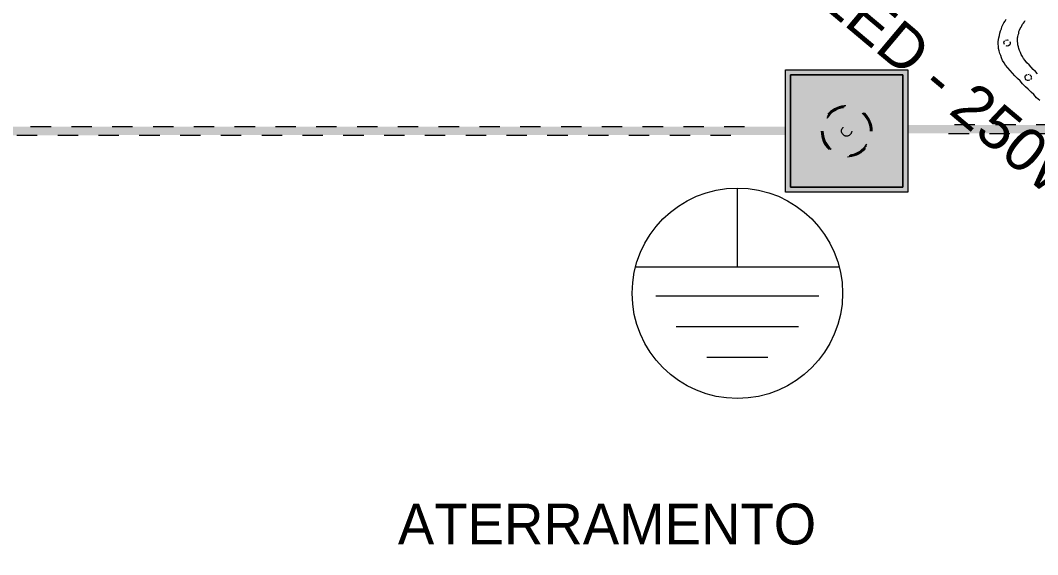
# Model space of a CAD drawing. Header units: metres. Extents: x -12 to 158, y -16 to 62.
# Drawn here: x 56.843 to 61.829, y 34.528 to 37.147 of the extents above; entities that cross this region are included whole.
import ezdxf

# ---------------------------------------------------------------- set-up
doc = ezdxf.new("R2010")
doc.units = ezdxf.units.M
doc.linetypes.add('Hidden', pattern=[0.007144, 0.004763, -0.002381])
doc.linetypes.add('Hidden 1_5', pattern=[0.0022, 0.0015, -0.0007])
for name, color, linetype, lineweight in [('A-DETL', 7, 'Continuous', 9), ('Dispositivos elétricos', 7, 'Continuous', 35), ('E-POWR-CNDT', 7, 'Continuous', 18), ('G-ANNO-TEXT', 7, 'Continuous', 9)]:
    doc.layers.add(name, color=color, linetype=linetype, lineweight=lineweight)
doc.styles.add('Arial_2', font='arial.ttf', dxfattribs={"height": 0.210954})
doc.styles.add('Century Gothic', font='GOTHIC.TTF', dxfattribs={"height": 0.2})

# ---------------------------------------------------------------- blocks, each defined once
blk = doc.blocks.new('Caixa de Passagem no Passeio - Caixa de Passagem no Passeio 2-8198666-PLANTA BAIXA - PLANTA GERAL')
at = {"layer": 'Dispositivos elétricos', "linetype": 'Hidden 1_5', "lineweight": 9, "true_color": 0x82482d}
h = blk.add_hatch(color=27, dxfattribs=at)
h.paths.add_polyline_path([(0.275, -0.3), (0.3, -0.3), (0.3, 0.3), (-0.3, 0.3), (-0.3, -0.3), (0.1319, -0.3)])
h.paths.add_polyline_path([(0.1319, -0.275), (-0.275, -0.275), (-0.275, 0.275), (0.275, 0.275), (0.275, -0.275)])
at = {"layer": 'Dispositivos elétricos', "linetype": 'Hidden 1_5', "lineweight": 9, "true_color": 0x5a6266}
blk.add_hatch(color=251, dxfattribs=at).paths.add_polyline_path([(0.1319, -0.275), (0.275, -0.275), (0.275, 0.275), (-0.275, 0.275), (-0.275, -0.275), (-0.1443, -0.275)])
at = {"layer": 'Dispositivos elétricos', "lineweight": 9}
for p, q in [((-0.3, -0.3), (-0.3, 0.3)), ((-0.3, 0.3), (0.3, 0.3)), ((0.3, 0.3), (0.3, -0.3)), ((-0.275, -0.275), (-0.275, 0.275)), ((-0.275, 0.275), (0.275, 0.275)), ((-0.275, 0.275), (-0.275, -0.275)), ((0.275, 0.275), (-0.275, 0.275)), ((0.275, 0.275), (0.275, -0.275)), ((0.275, -0.275), (0.275, 0.275)), ((0.275, -0.275), (-0.275, -0.275)), ((-0.275, -0.275), (0.275, -0.275)), ((0.3, -0.3), (-0.3, -0.3))]:
    blk.add_line(p, q, dxfattribs=at)
blk = doc.blocks.new('Haste de aterramento - Haste de aterramento-V71-PLANTA BAIXA - PLANTA GERAL')
at = {"layer": 'A-DETL', "linetype": 'Hidden 1_5'}
blk.add_circle((0, 0), 0.025, dxfattribs=at)
for radius, start, end in [(0.125, 0, 180), (0.1199, 360, 180), (0.1167, 360, 180), (0.125, 180, 0), (0.1199, 180, 360), (0.1167, 180, 360)]:
    blk.add_arc((0.0006, -0.0013), radius, start, end, dxfattribs=at)

msp = doc.modelspace()

# ---------------------------------------------------------------- hatches: boundary and pattern name
at = {"layer": 'E-POWR-CNDT', "true_color": 0x353535}
for points in [[(48.9157, 36.6042), (60.5931, 36.6042), (60.5931, 36.6252), (46.6259, 36.6245), (46.6259, 36.6042), (48.9047, 36.6042)], [(48.9047, 36.5833), (60.5931, 36.584), (60.5931, 36.6042), (46.6259, 36.6042), (46.6259, 36.5833), (48.8936, 36.5833)], [(78.5222, 36.6135), (78.5222, 36.6344), (61.1931, 36.6337), (61.1931, 36.6135), (78.4265, 36.6135)], [(61.8537, 36.5925), (78.5222, 36.5933), (78.5222, 36.6135), (61.1931, 36.6135), (61.1931, 36.5925), (61.3012, 36.5925)]]:
    msp.add_hatch(color=250, dxfattribs=at).paths.add_polyline_path(points)

# ---------------------------------------------------------------- linework, layer by layer
at = {"layer": 'A-DETL'}
for p, q in [((61.6704, 37.1421), (61.6751, 37.1516)), ((61.6472, 37.0949), (61.6518, 37.1044)), ((61.6518, 37.1044), (61.6545, 37.1154)), ((61.6545, 37.1154), (61.6592, 37.1249)), ((61.6592, 37.1249), (61.6638, 37.1343)), ((61.6638, 37.1343), (61.6704, 37.1421)), ((61.741, 37.0991), (61.744, 37.1066)), ((61.744, 37.1066), (61.7489, 37.1124)), ((61.7489, 37.1124), (61.7519, 37.1199)), ((61.7519, 37.1199), (61.7549, 37.1274)), ((61.7549, 37.1274), (61.7599, 37.1332)), ((61.7599, 37.1332), (61.7648, 37.1391)), ((61.7648, 37.1391), (61.7678, 37.1466)), ((61.6353, 37.0414), (61.638, 37.0525)), ((61.638, 37.0525), (61.6391, 37.0616)), ((61.6391, 37.0616), (61.6418, 37.0727)), ((61.6418, 37.0727), (61.6445, 37.0838)), ((61.6445, 37.0838), (61.6472, 37.0949)), ((61.7305, 37.0511), (61.7315, 37.0603)), ((61.7315, 37.0603), (61.7329, 37.0658)), ((61.7329, 37.0658), (61.7339, 37.075)), ((61.7339, 37.075), (61.7369, 37.0824)), ((61.7369, 37.0824), (61.738, 37.0916)), ((61.738, 37.0916), (61.741, 37.0991)), ((61.6362, 37.0306), (61.6353, 37.0414)), ((61.6371, 37.0198), (61.6362, 37.0306)), ((61.638, 37.009), (61.6371, 37.0198)), ((61.6408, 36.9966), (61.638, 37.009)), ((61.6644, 37.0402), (61.6693, 37.046)), ((61.665, 37.033), (61.6644, 37.0402)), ((61.6672, 37.0278), (61.665, 37.033)), ((61.6726, 37.0499), (61.6798, 37.0505)), ((61.6806, 37.0198), (61.675, 37.0212)), ((61.6798, 37.0505), (61.6854, 37.0492)), ((61.6858, 37.0221), (61.6806, 37.0198)), ((61.6927, 37.0263), (61.6858, 37.0221)), ((61.694, 37.0318), (61.6927, 37.0263)), ((61.6931, 37.0426), (61.6954, 37.0373)), ((61.6954, 37.0373), (61.694, 37.0318)), ((61.7311, 37.0439), (61.7305, 37.0511)), ((61.732, 37.0331), (61.7311, 37.0439)), ((61.7326, 37.0259), (61.732, 37.0331)), ((61.7351, 37.0171), (61.7326, 37.0259)), ((61.7376, 37.0083), (61.7351, 37.0171)), ((61.7402, 36.9994), (61.7376, 37.0083)), ((61.6437, 36.9842), (61.6408, 36.9966)), ((61.6482, 36.9737), (61.6437, 36.9842)), ((61.6527, 36.9632), (61.6482, 36.9737)), ((61.6575, 36.9491), (61.6527, 36.9632)), ((61.7447, 36.9889), (61.7402, 36.9994)), ((61.7492, 36.9784), (61.7447, 36.9889)), ((61.7553, 36.9699), (61.7492, 36.9784)), ((61.7598, 36.9594), (61.7553, 36.9699)), ((61.7679, 36.9492), (61.7598, 36.9594)), ((61.6655, 36.9389), (61.6575, 36.9491)), ((61.672, 36.9268), (61.6655, 36.9389)), ((61.684, 36.9133), (61.672, 36.9268)), ((61.694, 36.9014), (61.684, 36.9133)), ((61.776, 36.939), (61.7679, 36.9492)), ((61.7877, 36.9291), (61.776, 36.939)), ((61.7977, 36.9173), (61.7877, 36.9291)), ((61.8078, 36.9054), (61.7977, 36.9173)), ((61.8194, 36.8955), (61.8078, 36.9054)), ((61.706, 36.8879), (61.694, 36.9014)), ((61.718, 36.8744), (61.706, 36.8879)), ((61.73, 36.8609), (61.718, 36.8744)), ((61.7436, 36.8494), (61.73, 36.8609)), ((61.7676, 36.8659), (61.7689, 36.8714)), ((61.7698, 36.8606), (61.7676, 36.8659)), ((61.7689, 36.8714), (61.7703, 36.877)), ((61.7721, 36.8554), (61.7698, 36.8606)), ((61.7703, 36.877), (61.7772, 36.8812)), ((61.7796, 36.8524), (61.7721, 36.8554)), ((61.7851, 36.851), (61.7796, 36.8524)), ((61.7808, 36.8815), (61.788, 36.8821)), ((61.7904, 36.8533), (61.7851, 36.851)), ((61.7919, 36.8788), (61.7977, 36.8738)), ((61.7986, 36.863), (61.7936, 36.8572)), ((61.7977, 36.8738), (61.7983, 36.8666)), ((61.8295, 36.8837), (61.8194, 36.8955)), ((61.7556, 36.8359), (61.7436, 36.8494)), ((61.7695, 36.8208), (61.7556, 36.8359)), ((61.7831, 36.8092), (61.7695, 36.8208)), ((61.7971, 36.7941), (61.7831, 36.8092)), ((61.8107, 36.7825), (61.7971, 36.7941)), ((61.8246, 36.7674), (61.8107, 36.7825)), ((61.8402, 36.7542), (61.8246, 36.7674))]:
    msp.add_line(p, q, dxfattribs=at)
at = {"layer": 'A-DETL', "color": 3, "true_color": 0x00ff00}
for p, q in [((60.3576, 35.938), (60.3576, 36.3246)), ((59.8584, 35.938), (60.8569, 35.938)), ((59.9576, 35.796), (60.7576, 35.796)), ((60.0576, 35.646), (60.6576, 35.646)), ((60.2076, 35.496), (60.5076, 35.496))]:
    msp.add_line(p, q, dxfattribs=at)
msp.add_circle((60.3576, 35.8089), 0.5157, dxfattribs=at)
at = {"layer": 'E-POWR-CNDT', "color": 1, "linetype": 'Hidden', "true_color": 0xff0000}
for p, q in [((60.3931, 36.6252), (46.8259, 36.6252)), ((78.3222, 36.6344), (61.3931, 36.6344)), ((46.8259, 36.5833), (60.3931, 36.5833)), ((61.3931, 36.5925), (78.3222, 36.5925))]:
    msp.add_line(p, q, dxfattribs=at)

# ---------------------------------------------------------------- block references
at = {"layer": 'A-DETL', "linetype": 'Hidden 1_5'}
msp.add_blockref('Haste de aterramento - Haste de aterramento-V71-PLANTA BAIXA - PLANTA GERAL', (60.8931, 36.6042), dxfattribs=at)
at = {"layer": 'Dispositivos elétricos', "lineweight": 9}
msp.add_blockref('Caixa de Passagem no Passeio - Caixa de Passagem no Passeio 2-8198666-PLANTA BAIXA - PLANTA GERAL', (60.8931, 36.6042), dxfattribs=at)

# ---------------------------------------------------------------- texts
at = {"layer": 'G-ANNO-TEXT', "insert": (60.8835, 37.3945), "char_height": 0.21095, "width": 1.875949, "attachment_point": 1, "rotation": 319.974, "style": 'Arial_2'}
msp.add_mtext('LED - 250W', dxfattribs=at)
at = {"layer": 'G-ANNO-TEXT', "insert": (58.6934, 34.7777), "char_height": 0.2, "width": 2.356961, "attachment_point": 1, "style": 'Century Gothic', "bg_fill": 3, "box_fill_scale": 1.25, "bg_fill_color": 256, "bg_fill_true_color": 13158600, "bg_fill_transparency": 0}
msp.add_mtext('ATERRAMENTO', dxfattribs=at)

doc.saveas('drawing.dxf')
